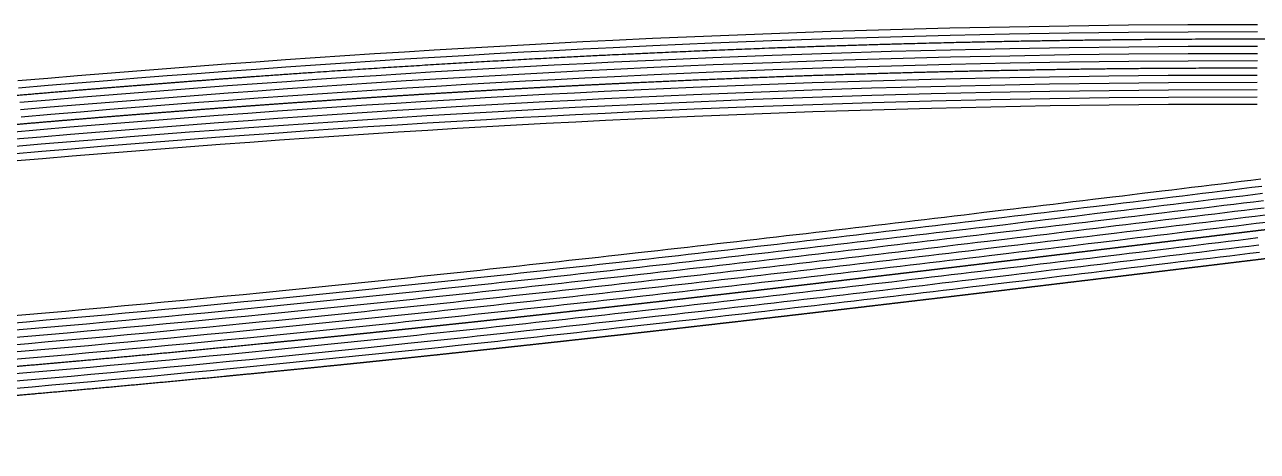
# Model space of a CAD drawing. Header units: millimetres. Extents: x -404 to 35, y 121 to 144.
# Drawn here: x -349.1 to -294.2, y 123.2 to 142.2 of the extents above; entities that cross this region are included whole.
import ezdxf

# ---------------------------------------------------------------- set-up
doc = ezdxf.new("R2010")
doc.units = ezdxf.units.MM
doc.layers.add('original_B', color=160, linetype='Continuous', true_color=0x0037ff)

msp = doc.modelspace()

# ---------------------------------------------------------------- linework, layer by layer
at = {"layer": 'original_B'}
for points in [[(-294.218, 142.211), (-297.31, 142.203), (-299.961, 142.183), (-302.611, 142.151), (-305.261, 142.107), (-307.912, 142.05), (-310.562, 141.982), (-313.212, 141.901), (-315.863, 141.81), (-318.514, 141.706), (-321.164, 141.59), (-322.931, 141.508), (-324.257, 141.442), (-325.582, 141.374), (-326.908, 141.303), (-328.233, 141.229), (-329.559, 141.152), (-330.884, 141.074), (-332.209, 140.992), (-333.534, 140.908), (-334.859, 140.821), (-336.184, 140.732), (-337.508, 140.64), (-338.833, 140.546), (-340.157, 140.449), (-341.481, 140.35), (-342.805, 140.249), (-344.128, 140.145), (-345.452, 140.04), (-346.775, 139.932), (-348.097, 139.821), (-349.42, 139.709)], [(-294.218, 141.888), (-297.308, 141.881), (-299.957, 141.861), (-302.606, 141.829), (-305.255, 141.784), (-307.904, 141.728), (-310.553, 141.659), (-313.202, 141.579), (-315.851, 141.487), (-318.5, 141.383), (-321.149, 141.268), (-322.916, 141.186), (-324.241, 141.12), (-325.565, 141.052), (-326.89, 140.981), (-328.215, 140.907), (-329.54, 140.83), (-330.864, 140.752), (-332.189, 140.67), (-333.513, 140.586), (-334.838, 140.499), (-336.162, 140.41), (-337.486, 140.318), (-338.81, 140.224), (-340.133, 140.127), (-341.457, 140.029), (-342.78, 139.928), (-344.103, 139.824), (-345.426, 139.718), (-346.748, 139.61), (-348.07, 139.5), (-349.392, 139.388)], [(-294.218, 141.243), (-297.305, 141.236), (-299.951, 141.216), (-302.597, 141.184), (-305.243, 141.14), (-307.889, 141.083), (-310.535, 141.015), (-313.181, 140.934), (-315.827, 140.843), (-318.474, 140.739), (-321.12, 140.624), (-322.885, 140.541), (-324.208, 140.476), (-325.532, 140.407), (-326.855, 140.337), (-328.178, 140.263), (-329.502, 140.187), (-330.825, 140.108), (-332.149, 140.026), (-333.472, 139.942), (-334.795, 139.855), (-336.118, 139.766), (-337.441, 139.675), (-338.763, 139.581), (-340.086, 139.484), (-341.408, 139.385), (-342.73, 139.284), (-344.052, 139.181), (-345.374, 139.075), (-346.695, 138.967), (-348.016, 138.857), (-349.337, 138.745)], [(-294.218, 140.921), (-297.304, 140.913), (-299.948, 140.894), (-302.592, 140.862), (-305.237, 140.817), (-307.881, 140.761), (-310.526, 140.692), (-313.171, 140.612), (-315.815, 140.52), (-318.46, 140.417), (-321.106, 140.302), (-322.869, 140.219), (-324.192, 140.154), (-325.515, 140.085), (-326.838, 140.015), (-328.16, 139.941), (-329.483, 139.865), (-330.806, 139.786), (-332.128, 139.705), (-333.451, 139.62), (-334.773, 139.534), (-336.096, 139.445), (-337.418, 139.353), (-338.74, 139.259), (-340.062, 139.163), (-341.384, 139.064), (-342.705, 138.963), (-344.027, 138.859), (-345.348, 138.754), (-346.669, 138.646), (-347.989, 138.536), (-349.31, 138.424)], [(-294.218, 140.598), (-297.302, 140.591), (-299.945, 140.571), (-302.588, 140.539), (-305.231, 140.495), (-307.874, 140.438), (-310.517, 140.37), (-313.16, 140.29), (-315.803, 140.198), (-318.447, 140.095), (-321.091, 139.98), (-322.854, 139.897), (-324.176, 139.832), (-325.498, 139.763), (-326.82, 139.693), (-328.142, 139.619), (-329.464, 139.543), (-330.786, 139.464), (-332.108, 139.383), (-333.43, 139.299), (-334.752, 139.212), (-336.074, 139.123), (-337.395, 139.031), (-338.717, 138.937), (-340.038, 138.841), (-341.359, 138.742), (-342.68, 138.641), (-344.001, 138.538), (-345.322, 138.433), (-346.642, 138.325), (-347.962, 138.215), (-349.282, 138.102)], [(-294.221, 139.953), (-294.233, 139.953), (-298.186, 139.943), (-300.83, 139.919), (-303.475, 139.882), (-306.12, 139.834), (-308.765, 139.774), (-311.409, 139.701), (-314.055, 139.618), (-316.7, 139.522), (-319.345, 139.414), (-321.991, 139.296), (-323.313, 139.232), (-324.636, 139.166), (-325.959, 139.097), (-327.282, 139.025), (-328.605, 138.95), (-329.928, 138.873), (-331.251, 138.793), (-332.574, 138.711), (-333.896, 138.626), (-335.219, 138.539), (-336.541, 138.449), (-337.864, 138.356), (-339.186, 138.261), (-340.508, 138.164), (-341.83, 138.065), (-343.151, 137.963), (-344.473, 137.859), (-345.794, 137.752), (-347.115, 137.644), (-348.435, 137.533), (-349.756, 137.42)], [(-294.221, 139.631), (-294.233, 139.631), (-298.184, 139.62), (-300.826, 139.596), (-303.47, 139.56), (-306.113, 139.512), (-308.756, 139.452), (-311.4, 139.379), (-314.044, 139.295), (-316.687, 139.199), (-319.331, 139.092), (-321.976, 138.974), (-323.298, 138.91), (-324.62, 138.843), (-325.942, 138.775), (-327.264, 138.703), (-328.587, 138.628), (-329.909, 138.551), (-331.231, 138.471), (-332.553, 138.389), (-333.875, 138.304), (-335.197, 138.217), (-336.519, 138.127), (-337.841, 138.035), (-339.162, 137.94), (-340.484, 137.843), (-341.805, 137.743), (-343.126, 137.641), (-344.447, 137.537), (-345.768, 137.431), (-347.088, 137.322), (-348.408, 137.212), (-349.728, 137.099)], [(-294.221, 139.308), (-294.233, 139.308), (-298.182, 139.298), (-300.823, 139.274), (-303.465, 139.238), (-306.106, 139.189), (-308.748, 139.129), (-311.39, 139.056), (-314.033, 138.973), (-316.675, 138.877), (-319.318, 138.77), (-321.961, 138.651), (-323.282, 138.588), (-324.603, 138.521), (-325.925, 138.453), (-327.247, 138.381), (-328.568, 138.306), (-329.89, 138.229), (-331.212, 138.149), (-332.533, 138.068), (-333.854, 137.982), (-335.176, 137.895), (-336.497, 137.805), (-337.818, 137.713), (-339.139, 137.618), (-340.46, 137.521), (-341.781, 137.422), (-343.101, 137.32), (-344.421, 137.216), (-345.741, 137.109), (-347.061, 137.001), (-348.381, 136.89), (-349.7, 136.777)], [(-294.221, 138.986), (-294.232, 138.986), (-298.18, 138.975), (-300.819, 138.951), (-303.459, 138.915), (-306.1, 138.867), (-308.74, 138.807), (-311.381, 138.734), (-314.022, 138.651), (-316.663, 138.555), (-319.304, 138.447), (-321.946, 138.329), (-323.266, 138.266), (-324.587, 138.199), (-325.908, 138.13), (-327.229, 138.059), (-328.55, 137.984), (-329.871, 137.907), (-331.192, 137.828), (-332.513, 137.746), (-333.833, 137.661), (-335.154, 137.573), (-336.475, 137.483), (-337.795, 137.391), (-339.116, 137.296), (-340.436, 137.199), (-341.756, 137.1), (-343.076, 136.998), (-344.396, 136.894), (-345.715, 136.788), (-347.035, 136.679), (-348.354, 136.569), (-349.673, 136.456)], [(-294.222, 138.663), (-294.232, 138.663), (-298.178, 138.653), (-300.815, 138.629), (-303.454, 138.593), (-306.093, 138.544), (-308.732, 138.484), (-311.371, 138.412), (-314.011, 138.328), (-316.65, 138.233), (-319.29, 138.125), (-321.931, 138.007), (-323.25, 137.944), (-324.57, 137.877), (-325.891, 137.808), (-327.211, 137.737), (-328.531, 137.662), (-329.852, 137.585), (-331.172, 137.506), (-332.492, 137.424), (-333.812, 137.339), (-335.132, 137.252), (-336.453, 137.162), (-337.772, 137.07), (-339.092, 136.975), (-340.412, 136.878), (-341.732, 136.779), (-343.051, 136.677), (-344.37, 136.573), (-345.689, 136.466), (-347.008, 136.358), (-348.326, 136.248), (-349.645, 136.135)], [(-294.065, 135.334), (-294.504, 135.281), (-294.946, 135.228), (-295.387, 135.174), (-295.826, 135.121), (-296.266, 135.068), (-296.708, 135.014), (-297.149, 134.961), (-297.588, 134.908), (-298.029, 134.854), (-298.469, 134.801), (-299.35, 134.695), (-299.791, 134.642), (-300.231, 134.588), (-300.672, 134.535), (-301.553, 134.429), (-301.992, 134.376), (-302.433, 134.323), (-302.873, 134.27), (-303.314, 134.217), (-303.754, 134.164), (-304.195, 134.111), (-304.635, 134.058), (-305.075, 134.006), (-305.515, 133.953), (-306.396, 133.848), (-306.837, 133.795), (-307.276, 133.742), (-307.716, 133.69), (-308.157, 133.638), (-308.597, 133.585), (-309.038, 133.533), (-309.477, 133.481), (-309.918, 133.429), (-310.358, 133.377), (-310.798, 133.325), (-311.238, 133.273), (-311.679, 133.221), (-312.118, 133.169), (-312.56, 133.118), (-312.999, 133.066), (-313.438, 133.015), (-313.88, 132.963), (-314.319, 132.912), (-314.76, 132.861), (-315.2, 132.809), (-315.64, 132.758), (-316.079, 132.707), (-316.519, 132.657), (-316.96, 132.606), (-317.4, 132.555), (-317.841, 132.504), (-318.279, 132.454), (-318.719, 132.404), (-319.16, 132.354), (-319.601, 132.304), (-320.041, 132.253), (-320.479, 132.203), (-320.92, 132.154), (-321.36, 132.104), (-321.799, 132.055), (-322.681, 131.956), (-323.12, 131.907), (-323.56, 131.858), (-324.001, 131.808), (-324.439, 131.76), (-324.88, 131.712), (-325.32, 131.663), (-325.759, 131.614), (-326.199, 131.566), (-326.639, 131.519), (-327.08, 131.47), (-327.519, 131.423), (-327.958, 131.375), (-328.399, 131.328), (-328.84, 131.28), (-329.278, 131.233), (-329.718, 131.186), (-330.159, 131.139), (-330.598, 131.092), (-331.038, 131.046), (-331.478, 131), (-331.919, 130.953), (-332.357, 130.907), (-332.796, 130.862), (-333.678, 130.77), (-334.117, 130.725), (-334.556, 130.68), (-334.997, 130.635), (-335.436, 130.59), (-335.877, 130.546), (-336.316, 130.501), (-336.754, 130.457), (-337.195, 130.413), (-337.636, 130.369), (-338.075, 130.325), (-338.515, 130.282), (-339.395, 130.195), (-340.274, 130.11), (-341.153, 130.025), (-342.033, 129.941), (-342.912, 129.858), (-343.792, 129.776), (-344.671, 129.695), (-345.55, 129.614), (-346.43, 129.535), (-347.31, 129.456), (-348.189, 129.378), (-349.068, 129.302), (-349.947, 129.226)], [(-294.026, 135.014), (-294.466, 134.961), (-294.907, 134.908), (-295.348, 134.854), (-295.787, 134.801), (-296.228, 134.748), (-296.67, 134.694), (-297.11, 134.641), (-297.549, 134.587), (-297.99, 134.534), (-298.431, 134.481), (-299.312, 134.375), (-299.752, 134.321), (-300.193, 134.268), (-300.633, 134.215), (-301.514, 134.109), (-301.954, 134.055), (-302.394, 134.003), (-302.835, 133.95), (-303.275, 133.897), (-303.716, 133.844), (-304.156, 133.791), (-304.597, 133.738), (-305.036, 133.685), (-305.477, 133.633), (-306.358, 133.527), (-306.798, 133.475), (-307.238, 133.422), (-307.678, 133.37), (-308.119, 133.317), (-308.559, 133.265), (-309, 133.212), (-309.439, 133.16), (-309.88, 133.108), (-310.32, 133.056), (-310.76, 133.004), (-311.2, 132.953), (-311.641, 132.901), (-312.08, 132.849), (-312.522, 132.797), (-312.961, 132.745), (-313.401, 132.694), (-313.842, 132.643), (-314.282, 132.591), (-314.722, 132.54), (-315.163, 132.489), (-315.602, 132.438), (-316.042, 132.387), (-316.482, 132.336), (-316.923, 132.285), (-317.363, 132.235), (-317.804, 132.184), (-318.242, 132.134), (-318.683, 132.084), (-319.123, 132.033), (-319.564, 131.983), (-320.005, 131.933), (-320.443, 131.883), (-320.883, 131.834), (-321.324, 131.784), (-321.764, 131.734), (-322.645, 131.635), (-323.084, 131.586), (-323.525, 131.537), (-323.965, 131.488), (-324.404, 131.439), (-324.844, 131.391), (-325.285, 131.342), (-325.724, 131.294), (-326.164, 131.246), (-326.604, 131.198), (-327.045, 131.15), (-327.484, 131.102), (-327.924, 131.054), (-328.365, 131.007), (-328.805, 130.959), (-329.244, 130.912), (-329.684, 130.866), (-330.125, 130.818), (-330.564, 130.772), (-331.004, 130.725), (-331.445, 130.679), (-331.885, 130.632), (-332.324, 130.586), (-332.763, 130.541), (-333.644, 130.45), (-334.084, 130.404), (-334.524, 130.359), (-334.964, 130.314), (-335.404, 130.269), (-335.845, 130.225), (-336.284, 130.18), (-336.722, 130.136), (-337.163, 130.092), (-337.604, 130.048), (-338.044, 130.004), (-338.483, 129.961), (-339.363, 129.874), (-340.243, 129.789), (-341.122, 129.704), (-342.002, 129.62), (-342.882, 129.537), (-343.762, 129.455), (-344.641, 129.373), (-345.521, 129.293), (-346.401, 129.214), (-347.281, 129.135), (-348.161, 129.057), (-349.04, 128.981), (-349.92, 128.905)], [(-293.987, 134.694), (-294.427, 134.641), (-294.869, 134.588), (-295.309, 134.534), (-295.749, 134.481), (-296.189, 134.427), (-296.631, 134.374), (-297.071, 134.32), (-297.511, 134.267), (-297.951, 134.214), (-298.392, 134.161), (-299.273, 134.054), (-299.714, 134.001), (-300.154, 133.948), (-300.595, 133.895), (-301.476, 133.788), (-301.915, 133.735), (-302.356, 133.683), (-302.796, 133.629), (-303.237, 133.577), (-303.677, 133.524), (-304.118, 133.471), (-304.558, 133.418), (-304.998, 133.365), (-305.439, 133.312), (-306.32, 133.207), (-306.76, 133.154), (-307.2, 133.102), (-307.64, 133.05), (-308.081, 132.997), (-308.521, 132.945), (-308.962, 132.892), (-309.401, 132.84), (-309.842, 132.788), (-310.283, 132.736), (-310.722, 132.684), (-311.163, 132.632), (-311.603, 132.58), (-312.043, 132.529), (-312.484, 132.477), (-312.924, 132.425), (-313.364, 132.374), (-313.805, 132.322), (-314.245, 132.271), (-314.685, 132.22), (-315.126, 132.168), (-315.565, 132.117), (-316.005, 132.066), (-316.445, 132.016), (-316.886, 131.965), (-317.327, 131.914), (-317.767, 131.863), (-318.206, 131.813), (-318.646, 131.763), (-319.087, 131.713), (-319.527, 131.663), (-319.968, 131.612), (-320.407, 131.562), (-320.847, 131.513), (-321.288, 131.463), (-321.728, 131.414), (-322.609, 131.315), (-323.048, 131.266), (-323.489, 131.217), (-323.93, 131.167), (-324.368, 131.119), (-324.809, 131.07), (-325.249, 131.022), (-325.689, 130.973), (-326.129, 130.925), (-326.569, 130.877), (-327.01, 130.829), (-327.45, 130.781), (-327.889, 130.734), (-328.33, 130.686), (-328.771, 130.639), (-329.209, 130.592), (-329.65, 130.545), (-330.091, 130.498), (-330.53, 130.451), (-330.97, 130.404), (-331.411, 130.358), (-331.851, 130.312), (-332.29, 130.266), (-332.73, 130.22), (-333.611, 130.129), (-334.051, 130.083), (-334.491, 130.038), (-334.931, 129.993), (-335.371, 129.948), (-335.812, 129.904), (-336.252, 129.859), (-336.69, 129.815), (-337.131, 129.771), (-337.572, 129.727), (-338.012, 129.683), (-338.451, 129.64), (-339.332, 129.553), (-340.212, 129.468), (-341.092, 129.383), (-341.972, 129.299), (-342.852, 129.216), (-343.732, 129.134), (-344.612, 129.052), (-345.492, 128.972), (-346.372, 128.892), (-347.253, 128.814), (-348.132, 128.736), (-349.012, 128.659), (-349.892, 128.584)], [(-293.949, 134.374), (-294.388, 134.321), (-294.83, 134.267), (-295.27, 134.214), (-295.71, 134.161), (-296.15, 134.107), (-296.592, 134.054), (-297.032, 134), (-297.472, 133.947), (-297.913, 133.894), (-298.353, 133.841), (-299.234, 133.734), (-299.675, 133.681), (-300.115, 133.628), (-300.556, 133.575), (-301.437, 133.468), (-301.877, 133.415), (-302.317, 133.362), (-302.758, 133.309), (-303.198, 133.257), (-303.639, 133.203), (-304.079, 133.151), (-304.52, 133.097), (-304.96, 133.045), (-305.4, 132.992), (-306.281, 132.887), (-306.722, 132.834), (-307.162, 132.782), (-307.602, 132.729), (-308.043, 132.677), (-308.483, 132.625), (-308.924, 132.572), (-309.364, 132.52), (-309.804, 132.468), (-310.245, 132.416), (-310.684, 132.364), (-311.125, 132.312), (-311.565, 132.26), (-312.005, 132.208), (-312.447, 132.157), (-312.886, 132.105), (-313.326, 132.054), (-313.767, 132.002), (-314.207, 131.951), (-314.648, 131.9), (-315.088, 131.848), (-315.528, 131.797), (-315.968, 131.746), (-316.409, 131.696), (-316.849, 131.645), (-317.29, 131.594), (-317.73, 131.543), (-318.169, 131.493), (-318.61, 131.443), (-319.05, 131.392), (-319.491, 131.342), (-319.932, 131.292), (-320.371, 131.242), (-320.811, 131.193), (-321.252, 131.143), (-321.692, 131.093), (-322.573, 130.994), (-323.013, 130.945), (-323.453, 130.896), (-323.894, 130.847), (-324.333, 130.798), (-324.773, 130.75), (-325.214, 130.701), (-325.654, 130.653), (-326.094, 130.605), (-326.534, 130.557), (-326.975, 130.508), (-327.415, 130.461), (-327.855, 130.413), (-328.295, 130.366), (-328.736, 130.318), (-329.175, 130.271), (-329.616, 130.224), (-330.056, 130.177), (-330.496, 130.13), (-330.936, 130.084), (-331.377, 130.038), (-331.818, 129.991), (-332.257, 129.945), (-332.697, 129.899), (-333.578, 129.808), (-334.018, 129.763), (-334.458, 129.718), (-334.899, 129.673), (-335.338, 129.628), (-335.779, 129.583), (-336.219, 129.538), (-336.658, 129.494), (-337.099, 129.45), (-337.54, 129.406), (-337.98, 129.362), (-338.42, 129.319), (-339.301, 129.232), (-340.181, 129.147), (-341.061, 129.062), (-341.941, 128.978), (-342.822, 128.895), (-343.702, 128.812), (-344.582, 128.731), (-345.463, 128.651), (-346.343, 128.571), (-347.224, 128.493), (-348.104, 128.415), (-348.984, 128.338), (-349.865, 128.262)], [(-293.91, 134.054), (-294.35, 134.001), (-294.791, 133.947), (-295.231, 133.894), (-295.671, 133.84), (-296.112, 133.787), (-296.553, 133.734), (-296.993, 133.68), (-297.433, 133.627), (-297.874, 133.574), (-298.315, 133.521), (-299.196, 133.414), (-299.636, 133.361), (-300.077, 133.308), (-300.517, 133.254), (-301.398, 133.148), (-301.838, 133.095), (-302.279, 133.042), (-302.719, 132.989), (-303.16, 132.936), (-303.6, 132.883), (-304.041, 132.83), (-304.482, 132.777), (-304.921, 132.725), (-305.362, 132.672), (-306.243, 132.567), (-306.684, 132.514), (-307.124, 132.461), (-307.564, 132.409), (-308.005, 132.357), (-308.445, 132.304), (-308.886, 132.252), (-309.326, 132.2), (-309.766, 132.148), (-310.207, 132.095), (-310.647, 132.043), (-311.087, 131.992), (-311.528, 131.94), (-311.968, 131.888), (-312.409, 131.836), (-312.849, 131.784), (-313.289, 131.733), (-313.73, 131.682), (-314.17, 131.63), (-314.61, 131.579), (-315.051, 131.528), (-315.491, 131.477), (-315.931, 131.426), (-316.372, 131.375), (-316.812, 131.324), (-317.253, 131.274), (-317.693, 131.223), (-318.133, 131.172), (-318.573, 131.122), (-319.014, 131.072), (-319.454, 131.022), (-319.895, 130.971), (-320.334, 130.922), (-320.775, 130.872), (-321.216, 130.822), (-321.656, 130.773), (-322.537, 130.674), (-322.977, 130.625), (-323.417, 130.576), (-323.858, 130.526), (-324.298, 130.478), (-324.738, 130.429), (-325.179, 130.38), (-325.619, 130.332), (-326.059, 130.284), (-326.499, 130.236), (-326.94, 130.188), (-327.38, 130.14), (-327.82, 130.092), (-328.261, 130.045), (-328.702, 129.997), (-329.141, 129.95), (-329.582, 129.904), (-330.022, 129.856), (-330.462, 129.81), (-330.903, 129.763), (-331.343, 129.717), (-331.784, 129.67), (-332.223, 129.624), (-332.663, 129.579), (-333.545, 129.487), (-333.985, 129.442), (-334.425, 129.397), (-334.866, 129.352), (-335.306, 129.307), (-335.747, 129.262), (-336.187, 129.217), (-336.626, 129.173), (-337.067, 129.129), (-337.508, 129.085), (-337.948, 129.041), (-338.388, 128.998), (-339.269, 128.911), (-340.149, 128.826), (-341.03, 128.741), (-341.911, 128.657), (-342.792, 128.574), (-343.672, 128.491), (-344.553, 128.41), (-345.434, 128.33), (-346.315, 128.25), (-347.195, 128.171), (-348.076, 128.093), (-348.957, 128.017), (-349.837, 127.941)], [(-293.871, 133.734), (-294.311, 133.68), (-294.752, 133.627), (-295.192, 133.573), (-295.633, 133.52), (-296.073, 133.467), (-296.514, 133.414), (-296.955, 133.36), (-297.395, 133.307), (-297.835, 133.254), (-298.276, 133.2), (-299.157, 133.094), (-299.598, 133.041), (-300.038, 132.988), (-300.479, 132.934), (-301.36, 132.828), (-301.8, 132.775), (-302.24, 132.722), (-302.681, 132.669), (-303.121, 132.616), (-303.562, 132.563), (-304.003, 132.51), (-304.443, 132.457), (-304.883, 132.404), (-305.324, 132.352), (-306.205, 132.246), (-306.645, 132.194), (-307.085, 132.141), (-307.526, 132.089), (-307.967, 132.036), (-308.407, 131.984), (-308.848, 131.932), (-309.288, 131.879), (-309.728, 131.827), (-310.169, 131.775), (-310.609, 131.723), (-311.05, 131.672), (-311.49, 131.619), (-311.93, 131.568), (-312.371, 131.516), (-312.811, 131.464), (-313.252, 131.413), (-313.692, 131.362), (-314.133, 131.31), (-314.573, 131.259), (-315.014, 131.207), (-315.454, 131.156), (-315.894, 131.105), (-316.335, 131.055), (-316.775, 131.004), (-317.216, 130.953), (-317.656, 130.902), (-318.096, 130.852), (-318.537, 130.802), (-318.977, 130.751), (-319.418, 130.701), (-319.859, 130.651), (-320.298, 130.601), (-320.739, 130.552), (-321.18, 130.502), (-321.62, 130.452), (-322.501, 130.354), (-322.941, 130.304), (-323.382, 130.255), (-323.822, 130.206), (-324.262, 130.157), (-324.703, 130.109), (-325.143, 130.06), (-325.584, 130.012), (-326.024, 129.963), (-326.464, 129.916), (-326.905, 129.867), (-327.345, 129.819), (-327.786, 129.772), (-328.226, 129.724), (-328.667, 129.677), (-329.107, 129.63), (-329.548, 129.583), (-329.988, 129.536), (-330.428, 129.489), (-330.869, 129.442), (-331.309, 129.396), (-331.75, 129.349), (-332.19, 129.303), (-332.63, 129.258), (-333.512, 129.167), (-333.952, 129.121), (-334.392, 129.076), (-334.833, 129.031), (-335.273, 128.986), (-335.714, 128.941), (-336.154, 128.896), (-336.594, 128.852), (-337.035, 128.808), (-337.476, 128.764), (-337.916, 128.72), (-338.357, 128.677), (-339.238, 128.59), (-340.118, 128.505), (-340.999, 128.42), (-341.88, 128.336), (-342.761, 128.253), (-343.643, 128.17), (-344.523, 128.089), (-345.405, 128.009), (-346.286, 127.929), (-347.167, 127.85), (-348.048, 127.772), (-348.929, 127.696), (-349.81, 127.62)], [(-293.832, 133.413), (-294.272, 133.36), (-294.713, 133.307), (-295.154, 133.253), (-295.594, 133.2), (-296.034, 133.147), (-296.475, 133.094), (-296.916, 133.04), (-297.356, 132.987), (-297.797, 132.933), (-298.237, 132.88), (-298.678, 132.827), (-299.118, 132.774), (-299.559, 132.721), (-299.999, 132.667), (-300.44, 132.614), (-301.321, 132.508), (-301.761, 132.455), (-302.202, 132.402), (-302.642, 132.349), (-303.083, 132.296), (-303.523, 132.243), (-303.964, 132.19), (-304.405, 132.137), (-304.845, 132.084), (-305.285, 132.032), (-306.166, 131.926), (-306.607, 131.874), (-307.047, 131.821), (-307.488, 131.769), (-307.928, 131.716), (-308.369, 131.664), (-308.81, 131.611), (-309.25, 131.559), (-309.69, 131.507), (-310.131, 131.455), (-310.571, 131.403), (-311.012, 131.351), (-311.452, 131.299), (-311.893, 131.248), (-312.334, 131.196), (-312.774, 131.144), (-313.214, 131.093), (-313.655, 131.041), (-314.095, 130.99), (-314.536, 130.939), (-314.976, 130.887), (-315.417, 130.836), (-315.857, 130.785), (-316.298, 130.734), (-316.738, 130.683), (-317.179, 130.633), (-317.619, 130.582), (-318.06, 130.531), (-318.5, 130.481), (-318.941, 130.431), (-319.381, 130.381), (-319.822, 130.331), (-320.262, 130.281), (-320.703, 130.231), (-321.143, 130.181), (-321.584, 130.132), (-322.465, 130.033), (-322.905, 129.984), (-323.346, 129.935), (-323.787, 129.885), (-324.227, 129.837), (-324.667, 129.788), (-325.108, 129.739), (-325.549, 129.691), (-325.989, 129.643), (-326.43, 129.595), (-326.87, 129.547), (-327.311, 129.499), (-327.751, 129.451), (-328.192, 129.404), (-328.632, 129.356), (-329.073, 129.309), (-329.513, 129.262), (-329.954, 129.215), (-330.394, 129.168), (-330.835, 129.122), (-331.276, 129.075), (-331.716, 129.029), (-332.157, 128.983), (-332.597, 128.937), (-333.478, 128.846), (-333.919, 128.8), (-334.359, 128.755), (-334.8, 128.71), (-335.241, 128.665), (-335.681, 128.62), (-336.122, 128.575), (-336.562, 128.531), (-337.003, 128.488), (-337.444, 128.444), (-337.884, 128.4), (-338.325, 128.356), (-339.206, 128.269), (-340.087, 128.184), (-340.969, 128.099), (-341.85, 128.015), (-342.731, 127.932), (-343.613, 127.849), (-344.494, 127.768), (-345.375, 127.687), (-346.257, 127.608), (-347.138, 127.529), (-348.02, 127.451), (-348.901, 127.374), (-349.783, 127.298)], [(-294.195, 132.72), (-294.635, 132.667), (-295.076, 132.613), (-295.517, 132.56), (-295.957, 132.506), (-296.397, 132.453), (-296.838, 132.4), (-297.279, 132.346), (-297.719, 132.293), (-298.16, 132.24), (-299.041, 132.133), (-299.481, 132.08), (-299.922, 132.027), (-300.363, 131.974), (-301.244, 131.867), (-301.684, 131.814), (-302.125, 131.761), (-302.565, 131.708), (-303.006, 131.656), (-303.446, 131.602), (-303.887, 131.55), (-304.328, 131.496), (-304.768, 131.444), (-305.209, 131.391), (-306.09, 131.286), (-306.53, 131.233), (-306.971, 131.18), (-307.412, 131.128), (-307.852, 131.076), (-308.293, 131.023), (-308.733, 130.971), (-309.174, 130.919), (-309.615, 130.867), (-310.055, 130.814), (-310.496, 130.762), (-310.936, 130.711), (-311.377, 130.659), (-311.818, 130.607), (-312.258, 130.555), (-312.699, 130.503), (-313.14, 130.452), (-313.58, 130.401), (-314.021, 130.349), (-314.461, 130.298), (-314.902, 130.246), (-315.343, 130.195), (-315.783, 130.144), (-316.224, 130.094), (-316.665, 130.043), (-317.105, 129.992), (-317.546, 129.941), (-317.987, 129.891), (-318.427, 129.841), (-318.868, 129.79), (-319.308, 129.74), (-319.749, 129.69), (-320.19, 129.64), (-320.631, 129.59), (-321.071, 129.54), (-322.393, 129.392), (-322.834, 129.343), (-323.275, 129.294), (-323.715, 129.244), (-324.156, 129.195), (-324.597, 129.147), (-325.037, 129.098), (-325.478, 129.05), (-325.919, 129.002), (-326.36, 128.954), (-326.8, 128.905), (-327.682, 128.81), (-328.123, 128.763), (-328.563, 128.715), (-329.004, 128.667), (-329.445, 128.621), (-329.886, 128.574), (-330.767, 128.48), (-331.208, 128.434), (-331.649, 128.387), (-332.09, 128.341), (-333.853, 128.159), (-335.175, 128.023), (-335.616, 127.979), (-336.057, 127.934), (-336.498, 127.89), (-336.939, 127.846), (-337.38, 127.802), (-337.821, 127.758), (-338.262, 127.714), (-339.143, 127.627), (-340.025, 127.542), (-340.907, 127.457), (-341.789, 127.373), (-342.671, 127.289), (-343.553, 127.207), (-344.435, 127.125), (-345.317, 127.045), (-346.199, 126.965), (-347.081, 126.886), (-347.963, 126.808), (-348.845, 126.732), (-349.728, 126.656)], [(-294.156, 132.4), (-294.596, 132.347), (-295.037, 132.293), (-295.478, 132.24), (-295.918, 132.186), (-296.359, 132.133), (-296.799, 132.079), (-297.24, 132.026), (-297.681, 131.973), (-298.121, 131.92), (-299.002, 131.813), (-299.443, 131.76), (-299.883, 131.707), (-300.324, 131.654), (-301.205, 131.547), (-301.646, 131.494), (-302.086, 131.441), (-302.527, 131.388), (-302.967, 131.335), (-303.408, 131.282), (-303.849, 131.229), (-304.289, 131.176), (-304.73, 131.124), (-305.171, 131.071), (-306.052, 130.966), (-306.492, 130.913), (-306.933, 130.86), (-307.374, 130.808), (-307.814, 130.755), (-308.255, 130.703), (-308.695, 130.651), (-309.136, 130.598), (-309.577, 130.546), (-310.017, 130.494), (-310.458, 130.442), (-310.899, 130.39), (-311.339, 130.338), (-311.78, 130.287), (-312.22, 130.235), (-312.661, 130.183), (-313.102, 130.132), (-313.542, 130.08), (-313.983, 130.029), (-314.424, 129.978), (-314.865, 129.926), (-315.306, 129.875), (-315.746, 129.824), (-316.187, 129.773), (-316.628, 129.722), (-317.068, 129.672), (-317.509, 129.621), (-317.95, 129.57), (-318.391, 129.52), (-318.831, 129.47), (-319.272, 129.42), (-319.712, 129.369), (-320.154, 129.319), (-320.594, 129.27), (-321.035, 129.22), (-322.798, 129.022), (-323.239, 128.973), (-323.679, 128.924), (-324.121, 128.875), (-324.561, 128.827), (-325.002, 128.778), (-325.443, 128.729), (-325.884, 128.681), (-326.325, 128.633), (-326.765, 128.585), (-327.647, 128.489), (-328.088, 128.442), (-328.529, 128.394), (-328.97, 128.347), (-329.411, 128.3), (-329.851, 128.253), (-330.734, 128.159), (-331.174, 128.113), (-331.615, 128.067), (-332.056, 128.02), (-333.82, 127.838), (-335.143, 127.702), (-335.584, 127.658), (-336.025, 127.613), (-336.466, 127.569), (-336.907, 127.525), (-337.348, 127.481), (-337.789, 127.437), (-338.23, 127.393), (-339.112, 127.306), (-339.994, 127.221), (-340.876, 127.136), (-341.759, 127.052), (-342.641, 126.968), (-343.523, 126.886), (-344.406, 126.804), (-345.288, 126.724), (-346.17, 126.644), (-347.052, 126.565), (-347.935, 126.487), (-348.818, 126.41), (-349.7, 126.334)], [(-294.118, 132.08), (-294.558, 132.026), (-294.998, 131.973), (-295.439, 131.919), (-295.88, 131.866), (-296.32, 131.813), (-296.76, 131.759), (-297.201, 131.706), (-297.642, 131.653), (-298.083, 131.6), (-298.964, 131.493), (-299.404, 131.44), (-299.845, 131.387), (-300.285, 131.333), (-301.166, 131.227), (-301.607, 131.174), (-302.048, 131.121), (-302.488, 131.068), (-302.929, 131.015), (-303.37, 130.962), (-303.81, 130.909), (-304.251, 130.856), (-304.692, 130.803), (-305.132, 130.751), (-306.013, 130.645), (-306.454, 130.593), (-306.895, 130.54), (-307.336, 130.488), (-307.776, 130.435), (-308.217, 130.383), (-308.657, 130.33), (-309.098, 130.278), (-309.539, 130.226), (-309.979, 130.174), (-310.421, 130.122), (-310.861, 130.07), (-311.302, 130.018), (-311.743, 129.966), (-312.183, 129.915), (-312.624, 129.863), (-313.065, 129.811), (-313.505, 129.76), (-313.946, 129.708), (-314.387, 129.657), (-314.827, 129.606), (-315.268, 129.555), (-315.709, 129.503), (-316.15, 129.453), (-316.591, 129.402), (-317.031, 129.351), (-317.472, 129.3), (-317.914, 129.25), (-318.354, 129.2), (-318.795, 129.149), (-319.235, 129.099), (-319.676, 129.049), (-320.118, 128.999), (-320.558, 128.949), (-320.999, 128.899), (-322.762, 128.702), (-323.203, 128.653), (-323.644, 128.603), (-324.085, 128.554), (-324.526, 128.506), (-324.967, 128.457), (-325.408, 128.409), (-325.849, 128.36), (-326.29, 128.313), (-326.73, 128.264), (-327.613, 128.169), (-328.053, 128.121), (-328.494, 128.073), (-328.936, 128.026), (-329.377, 127.979), (-329.817, 127.932), (-330.7, 127.839), (-331.14, 127.793), (-331.581, 127.746), (-332.023, 127.7), (-333.787, 127.517), (-335.11, 127.382), (-335.551, 127.337), (-335.992, 127.292), (-336.434, 127.248), (-336.875, 127.204), (-337.316, 127.16), (-337.757, 127.116), (-338.198, 127.072), (-339.081, 126.985), (-339.963, 126.9), (-340.846, 126.815), (-341.728, 126.73), (-342.611, 126.647), (-343.493, 126.565), (-344.376, 126.483), (-345.259, 126.403), (-346.141, 126.323), (-347.024, 126.244), (-347.907, 126.166), (-348.79, 126.089), (-349.673, 126.013)]]:
    msp.add_lwpolyline(points, dxfattribs=at)
for points in [[(-183.567, 141.567), (-187.528, 141.554), (-189.734, 141.536), (-191.941, 141.509), (-194.147, 141.473), (-196.353, 141.43), (-198.118, 141.389), (-199.883, 141.343), (-201.648, 141.291), (-203.413, 141.234), (-205.178, 141.173), (-206.943, 141.106), (-208.708, 141.034), (-210.473, 140.958), (-212.238, 140.876), (-214.002, 140.789), (-215.767, 140.698), (-217.532, 140.602), (-219.296, 140.502), (-221.061, 140.397), (-222.825, 140.287), (-224.59, 140.173), (-226.354, 140.054), (-228.119, 139.931), (-229.883, 139.804), (-231.647, 139.672), (-233.411, 139.536), (-235.175, 139.396), (-236.939, 139.252), (-238.703, 139.104), (-239.585, 139.028), (-240.467, 138.952), (-241.349, 138.874), (-242.231, 138.795), (-243.112, 138.716), (-243.994, 138.636), (-244.876, 138.554), (-245.758, 138.472), (-246.64, 138.389), (-247.521, 138.305), (-248.403, 138.22), (-249.285, 138.134), (-250.166, 138.048), (-250.607, 138.004), (-251.048, 137.961), (-251.489, 137.917), (-251.93, 137.873), (-252.371, 137.828), (-252.811, 137.784), (-253.252, 137.739), (-253.693, 137.694), (-254.134, 137.649), (-254.575, 137.604), (-255.015, 137.558), (-255.456, 137.513), (-255.897, 137.467), (-256.338, 137.421), (-256.779, 137.375), (-257.219, 137.329), (-257.66, 137.282), (-258.101, 137.236), (-258.542, 137.189), (-258.982, 137.142), (-259.423, 137.095), (-259.864, 137.047), (-260.305, 137), (-260.745, 136.952), (-261.186, 136.905), (-261.627, 136.857), (-262.068, 136.809), (-262.508, 136.761), (-262.949, 136.712), (-263.39, 136.664), (-263.831, 136.615), (-264.271, 136.567), (-264.712, 136.518), (-265.153, 136.469), (-265.593, 136.42), (-266.034, 136.37), (-266.475, 136.321), (-266.916, 136.271), (-267.356, 136.221), (-267.797, 136.172), (-268.238, 136.122), (-268.678, 136.072), (-269.119, 136.022), (-269.56, 135.972), (-270, 135.921), (-270.441, 135.871), (-270.882, 135.82), (-271.322, 135.77), (-271.763, 135.719), (-272.204, 135.668), (-272.644, 135.617), (-273.085, 135.566), (-273.526, 135.515), (-273.966, 135.463), (-274.407, 135.412), (-274.848, 135.361), (-275.288, 135.309), (-275.729, 135.258), (-276.169, 135.206), (-276.61, 135.154), (-277.051, 135.102), (-277.491, 135.051), (-277.932, 134.999), (-278.373, 134.947), (-278.813, 134.894), (-279.254, 134.842), (-279.694, 134.79), (-280.135, 134.737), (-280.576, 134.685), (-281.016, 134.633), (-281.457, 134.58), (-281.897, 134.527), (-282.338, 134.475), (-282.779, 134.422), (-283.219, 134.369), (-283.66, 134.317), (-284.1, 134.264), (-284.541, 134.211), (-284.982, 134.158), (-285.422, 134.105), (-285.863, 134.052), (-286.303, 133.999), (-286.744, 133.946), (-287.185, 133.893), (-287.625, 133.839), (-288.066, 133.786), (-288.506, 133.733), (-288.947, 133.68), (-289.387, 133.627), (-289.828, 133.573), (-290.269, 133.52), (-290.709, 133.467), (-291.15, 133.414), (-291.59, 133.36), (-292.031, 133.307), (-292.471, 133.253), (-292.912, 133.2), (-293.352, 133.147), (-293.793, 133.093), (-294.234, 133.04), (-294.674, 132.987), (-295.115, 132.933), (-295.555, 132.88), (-295.996, 132.827), (-296.436, 132.773), (-296.877, 132.72), (-297.317, 132.666), (-297.758, 132.613), (-298.199, 132.56), (-298.639, 132.507), (-299.08, 132.454), (-299.52, 132.4), (-299.961, 132.347), (-300.401, 132.294), (-300.842, 132.241), (-301.282, 132.188), (-301.723, 132.134), (-302.163, 132.082), (-302.604, 132.028), (-303.044, 131.976), (-303.485, 131.923), (-303.926, 131.87), (-304.366, 131.817), (-304.807, 131.764), (-305.247, 131.711), (-305.688, 131.659), (-306.128, 131.606), (-306.569, 131.553), (-307.009, 131.501), (-307.45, 131.448), (-307.89, 131.396), (-308.331, 131.344), (-308.771, 131.291), (-309.212, 131.239), (-309.653, 131.187), (-310.093, 131.135), (-310.534, 131.083), (-310.974, 131.031), (-311.415, 130.979), (-311.855, 130.927), (-312.296, 130.876), (-312.736, 130.824), (-313.177, 130.772), (-313.617, 130.721), (-314.058, 130.669), (-314.499, 130.618), (-314.939, 130.567), (-315.38, 130.516), (-315.82, 130.465), (-316.261, 130.414), (-316.701, 130.363), (-317.142, 130.313), (-317.583, 130.261), (-318.023, 130.211), (-318.464, 130.161), (-318.904, 130.111), (-319.345, 130.061), (-319.785, 130.01), (-320.226, 129.96), (-320.667, 129.911), (-321.107, 129.861), (-321.548, 129.811), (-321.988, 129.762), (-322.429, 129.713), (-322.87, 129.663), (-323.31, 129.614), (-323.751, 129.565), (-324.191, 129.516), (-324.632, 129.468), (-325.073, 129.419), (-325.513, 129.37), (-325.954, 129.322), (-326.395, 129.274), (-326.835, 129.226), (-327.276, 129.178), (-327.716, 129.13), (-328.157, 129.083), (-328.598, 129.035), (-329.038, 128.988), (-329.479, 128.941), (-329.92, 128.894), (-330.36, 128.848), (-330.801, 128.801), (-331.242, 128.755), (-331.682, 128.708), (-332.123, 128.662), (-332.564, 128.616), (-333.005, 128.571), (-333.445, 128.525), (-333.886, 128.479), (-334.327, 128.434), (-334.767, 128.389), (-335.208, 128.344), (-335.649, 128.3), (-336.09, 128.255), (-336.53, 128.211), (-336.971, 128.167), (-337.412, 128.123), (-337.853, 128.079), (-338.293, 128.035), (-339.175, 127.948), (-340.056, 127.863), (-340.938, 127.778), (-341.82, 127.694), (-342.701, 127.611), (-343.583, 127.528), (-344.464, 127.447), (-345.346, 127.366), (-346.228, 127.286), (-347.11, 127.208), (-347.991, 127.129), (-348.873, 127.053), (-349.755, 126.977), (-351.078, 126.865), (-352.401, 126.755), (-353.724, 126.648), (-355.046, 126.542), (-356.369, 126.44), (-357.692, 126.339), (-359.014, 126.241), (-360.336, 126.146), (-361.658, 126.053), (-362.98, 125.961), (-363.861, 125.903), (-364.742, 125.845), (-365.623, 125.788), (-366.504, 125.732), (-367.386, 125.677), (-368.269, 125.624), (-369.152, 125.572), (-370.921, 125.471), (-371.364, 125.446), (-372.249, 125.398), (-373.134, 125.351), (-374.018, 125.306), (-374.901, 125.262), (-376.221, 125.197), (-377.098, 125.156), (-377.535, 125.136), (-377.972, 125.115), (-378.409, 125.096), (-378.847, 125.077), (-379.285, 125.058), (-379.725, 125.039), (-380.166, 125.021), (-380.609, 125.003), (-381.053, 124.985), (-381.499, 124.968), (-381.945, 124.951), (-382.392, 124.934), (-382.838, 124.918), (-383.282, 124.902), (-383.726, 124.886), (-384.167, 124.87), (-384.607, 124.855), (-385.045, 124.84), (-385.482, 124.826), (-385.918, 124.812), (-386.353, 124.798), (-386.789, 124.784), (-387.225, 124.771), (-387.662, 124.758), (-388.099, 124.746), (-388.538, 124.734), (-388.979, 124.722), (-389.421, 124.71), (-390.765, 124.678), (-391.218, 124.668), (-391.673, 124.658), (-392.127, 124.648), (-392.579, 124.639), (-393.027, 124.63), (-393.469, 124.621), (-393.904, 124.613), (-394.33, 124.605), (-394.748, 124.597), (-395.16, 124.59), (-395.571, 124.583), (-395.983, 124.577), (-396.4, 124.571), (-396.826, 124.565), (-397.717, 124.554)], [(-184.581, 140.278), (-184.585, 140.278), (-184.585, 140.278), (-187.085, 140.269), (-189.291, 140.253), (-191.496, 140.227), (-193.702, 140.194), (-195.907, 140.151), (-197.671, 140.112), (-199.435, 140.066), (-201.2, 140.016), (-202.964, 139.961), (-204.728, 139.901), (-206.492, 139.835), (-208.257, 139.765), (-210.021, 139.689), (-211.785, 139.609), (-213.549, 139.524), (-215.313, 139.434), (-217.077, 139.339), (-218.841, 139.24), (-220.605, 139.136), (-222.368, 139.028), (-224.132, 138.914), (-225.896, 138.797), (-227.66, 138.675), (-229.423, 138.549), (-231.187, 138.418), (-232.951, 138.283), (-234.714, 138.145), (-236.477, 138.001), (-238.241, 137.854), (-239.563, 137.741), (-240.445, 137.665), (-241.326, 137.587), (-242.208, 137.508), (-243.09, 137.429), (-243.971, 137.349), (-244.853, 137.267), (-245.734, 137.185), (-246.616, 137.102), (-247.497, 137.018), (-248.379, 136.933), (-249.26, 136.848), (-250.142, 136.761), (-250.583, 136.718), (-251.023, 136.674), (-251.464, 136.63), (-251.905, 136.586), (-252.345, 136.542), (-252.786, 136.497), (-253.227, 136.452), (-253.668, 136.408), (-254.108, 136.363), (-254.549, 136.317), (-254.99, 136.272), (-255.43, 136.226), (-255.871, 136.181), (-256.312, 136.135), (-256.752, 136.088), (-257.193, 136.042), (-257.634, 135.996), (-258.074, 135.949), (-258.515, 135.902), (-258.956, 135.855), (-259.396, 135.808), (-259.837, 135.761), (-260.278, 135.714), (-260.718, 135.666), (-261.159, 135.618), (-261.6, 135.57), (-262.04, 135.523), (-262.481, 135.474), (-262.922, 135.426), (-263.362, 135.378), (-263.803, 135.329), (-264.244, 135.28), (-264.684, 135.231), (-265.125, 135.182), (-265.565, 135.133), (-266.006, 135.084), (-266.447, 135.034), (-266.887, 134.985), (-267.328, 134.936), (-267.769, 134.886), (-268.209, 134.836), (-268.65, 134.786), (-269.09, 134.736), (-269.531, 134.685), (-269.972, 134.635), (-270.412, 134.585), (-270.853, 134.534), (-271.293, 134.483), (-271.734, 134.433), (-272.175, 134.382), (-272.615, 134.331), (-273.056, 134.28), (-273.496, 134.229), (-273.937, 134.178), (-274.378, 134.126), (-274.818, 134.074), (-275.259, 134.023), (-275.699, 133.971), (-276.14, 133.92), (-276.581, 133.868), (-277.021, 133.817), (-277.462, 133.764), (-277.902, 133.712), (-278.343, 133.66), (-278.783, 133.608), (-279.224, 133.556), (-279.665, 133.504), (-280.105, 133.451), (-280.546, 133.399), (-280.986, 133.346), (-281.427, 133.294), (-281.867, 133.241), (-282.308, 133.189), (-282.749, 133.136), (-283.189, 133.083), (-283.63, 133.03), (-284.07, 132.978), (-284.511, 132.925), (-284.951, 132.872), (-285.392, 132.819), (-285.833, 132.766), (-286.273, 132.713), (-286.714, 132.66), (-287.154, 132.607), (-287.595, 132.554), (-288.035, 132.5), (-288.476, 132.447), (-288.916, 132.394), (-289.357, 132.341), (-289.798, 132.287), (-290.238, 132.234), (-290.679, 132.181), (-291.119, 132.127), (-291.56, 132.074), (-292, 132.021), (-292.441, 131.968), (-292.881, 131.914), (-293.322, 131.861), (-293.763, 131.807), (-294.203, 131.754), (-294.644, 131.7), (-295.084, 131.647), (-295.525, 131.594), (-295.965, 131.541), (-296.406, 131.487), (-296.846, 131.434), (-297.287, 131.381), (-297.727, 131.327), (-298.168, 131.274), (-298.609, 131.22), (-299.049, 131.167), (-299.49, 131.114), (-299.93, 131.061), (-300.371, 131.008), (-300.811, 130.954), (-301.252, 130.902), (-301.692, 130.848), (-302.133, 130.795), (-302.574, 130.743), (-303.014, 130.689), (-303.455, 130.637), (-303.895, 130.583), (-304.336, 130.531), (-304.776, 130.478), (-305.217, 130.425), (-305.658, 130.372), (-306.098, 130.32), (-306.539, 130.267), (-306.979, 130.215), (-307.42, 130.162), (-307.86, 130.11), (-308.301, 130.057), (-308.742, 130.005), (-309.182, 129.953), (-309.623, 129.901), (-310.063, 129.849), (-310.504, 129.797), (-310.945, 129.745), (-311.385, 129.693), (-311.826, 129.641), (-312.266, 129.589), (-312.707, 129.538), (-313.147, 129.486), (-313.588, 129.435), (-314.029, 129.383), (-314.469, 129.332), (-314.91, 129.281), (-315.351, 129.229), (-315.791, 129.179), (-316.232, 129.128), (-316.672, 129.077), (-317.113, 129.026), (-317.554, 128.976), (-317.994, 128.925), (-318.435, 128.875), (-318.876, 128.824), (-319.316, 128.774), (-319.757, 128.724), (-320.198, 128.674), (-320.638, 128.624), (-321.079, 128.574), (-321.52, 128.525), (-321.96, 128.476), (-322.401, 128.426), (-322.842, 128.377), (-323.282, 128.328), (-323.723, 128.278), (-324.164, 128.23), (-324.604, 128.181), (-325.045, 128.132), (-325.486, 128.084), (-325.926, 128.036), (-326.367, 127.987), (-326.808, 127.94), (-327.249, 127.892), (-327.689, 127.844), (-328.13, 127.796), (-328.571, 127.749), (-329.012, 127.702), (-329.452, 127.655), (-329.893, 127.608), (-330.334, 127.561), (-330.775, 127.514), (-331.215, 127.468), (-331.656, 127.422), (-332.097, 127.375), (-332.538, 127.329), (-332.979, 127.284), (-333.419, 127.238), (-333.86, 127.192), (-334.301, 127.147), (-334.742, 127.102), (-335.183, 127.057), (-335.623, 127.013), (-336.064, 126.968), (-336.505, 126.924), (-336.946, 126.88), (-337.387, 126.836), (-337.828, 126.792), (-338.269, 126.748), (-339.15, 126.662), (-340.032, 126.576), (-340.914, 126.491), (-341.796, 126.407), (-342.678, 126.324), (-343.56, 126.241), (-344.441, 126.16), (-345.323, 126.079), (-346.205, 125.999), (-347.087, 125.921), (-347.969, 125.843), (-348.852, 125.766), (-349.734, 125.69), (-351.057, 125.578), (-352.38, 125.468), (-353.703, 125.361), (-355.027, 125.256), (-356.35, 125.153), (-357.673, 125.052), (-358.995, 124.954), (-360.318, 124.859), (-361.641, 124.765), (-362.963, 124.675), (-363.844, 124.615), (-364.725, 124.557), (-365.607, 124.5), (-366.489, 124.444), (-367.371, 124.39), (-368.254, 124.336), (-369.137, 124.284), (-370.907, 124.183), (-371.35, 124.159), (-372.236, 124.111), (-373.121, 124.064), (-374.005, 124.018), (-374.888, 123.974), (-376.209, 123.909), (-377.086, 123.868), (-377.524, 123.848), (-377.961, 123.828), (-378.398, 123.808), (-378.836, 123.789), (-379.274, 123.77), (-379.714, 123.751), (-380.155, 123.733), (-380.599, 123.715), (-381.043, 123.697), (-381.489, 123.68), (-381.936, 123.663), (-382.382, 123.646), (-382.828, 123.63), (-383.273, 123.614), (-383.717, 123.598), (-384.158, 123.583), (-384.598, 123.567), (-385.036, 123.553), (-385.474, 123.538), (-385.91, 123.524), (-386.346, 123.51), (-386.782, 123.497), (-387.218, 123.483), (-387.655, 123.471), (-388.092, 123.458), (-388.532, 123.446), (-388.972, 123.434), (-389.415, 123.422), (-390.759, 123.39), (-391.213, 123.38), (-391.667, 123.37), (-392.122, 123.36), (-392.574, 123.351), (-393.022, 123.342), (-393.464, 123.333), (-393.9, 123.325), (-394.326, 123.317), (-394.743, 123.31), (-395.156, 123.302), (-395.567, 123.296), (-395.979, 123.289), (-396.397, 123.283), (-396.823, 123.277), (-397.714, 123.266), (-398.182, 123.261), (-398.663, 123.257), (-399.155, 123.252), (-399.655, 123.249), (-400.157, 123.245), (-400.656, 123.242), (-401.146, 123.239), (-401.62, 123.237), (-402.076, 123.235), (-402.512, 123.232), (-402.926, 123.231), (-403.319, 123.23), (-403.695, 123.229)], [(-311.419, 140.024), (-314.066, 139.94)], [(-308.773, 140.096), (-311.419, 140.024)], [(-306.126, 140.157), (-308.773, 140.096)], [(-303.48, 140.205), (-306.126, 140.157)], [(-300.834, 140.241), (-303.48, 140.205)], [(-298.188, 140.265), (-300.834, 140.241)], [(-294.234, 140.276), (-298.188, 140.265)], [(-294.221, 140.276), (-294.234, 140.276)], [(-324.653, 139.488), (-325.977, 139.419)], [(-323.329, 139.554), (-324.653, 139.488)], [(-322.006, 139.618), (-323.329, 139.554)], [(-319.359, 139.736), (-322.006, 139.618)], [(-316.712, 139.844), (-319.359, 139.736)], [(-314.066, 139.94), (-316.712, 139.844)], [(-333.917, 138.948), (-335.24, 138.86)], [(-332.594, 139.033), (-333.917, 138.948)], [(-331.271, 139.115), (-332.594, 139.033)], [(-329.947, 139.195), (-331.271, 139.115)], [(-328.624, 139.272), (-329.947, 139.195)], [(-327.3, 139.347), (-328.624, 139.272)], [(-325.977, 139.419), (-327.3, 139.347)], [(-341.854, 138.386), (-343.176, 138.284)], [(-340.532, 138.486), (-341.854, 138.386)], [(-339.209, 138.583), (-340.532, 138.486)], [(-337.886, 138.678), (-339.209, 138.583)], [(-336.563, 138.77), (-337.886, 138.678)], [(-335.24, 138.86), (-336.563, 138.77)], [(-348.462, 137.854), (-349.783, 137.741)], [(-347.141, 137.965), (-348.462, 137.854)], [(-345.82, 138.074), (-347.141, 137.965)], [(-344.498, 138.18), (-345.82, 138.074)], [(-343.176, 138.284), (-344.498, 138.18)]]:
    msp.add_open_spline(points, degree=1, dxfattribs=at)
msp.add_open_spline([(-293.192, 141.564), (-294.218, 141.566), (-297.307, 141.558), (-299.954, 141.539), (-302.602, 141.506), (-305.249, 141.462), (-307.896, 141.405), (-310.544, 141.337), (-313.191, 141.257), (-315.839, 141.165), (-318.487, 141.061), (-321.135, 140.946), (-322.9, 140.864), (-324.224, 140.798), (-325.549, 140.729), (-326.873, 140.659), (-328.197, 140.585), (-329.521, 140.508), (-330.845, 140.43), (-332.169, 140.348), (-333.492, 140.264), (-334.816, 140.177), (-336.14, 140.088), (-337.463, 139.996), (-338.786, 139.902), (-340.109, 139.806), (-341.432, 139.707), (-342.755, 139.606), (-344.078, 139.502), (-345.4, 139.397), (-346.722, 139.289), (-348.043, 139.179), (-349.365, 139.066), (-350.245, 138.99), (-351.126, 138.913), (-352.007, 138.835), (-352.887, 138.756), (-353.768, 138.676), (-354.649, 138.595), (-355.53, 138.514), (-356.411, 138.431), (-357.292, 138.348), (-358.174, 138.264), (-359.056, 138.179), (-359.938, 138.093), (-360.821, 138.006), (-361.704, 137.918), (-362.588, 137.83), (-363.473, 137.741), (-363.915, 137.696), (-364.358, 137.651), (-364.8, 137.605), (-365.243, 137.559), (-365.685, 137.514), (-366.127, 137.468), (-366.569, 137.422), (-367.011, 137.376), (-367.452, 137.33), (-367.893, 137.284), (-368.333, 137.237), (-368.772, 137.191), (-369.209, 137.144), (-369.645, 137.098), (-370.079, 137.051), (-370.512, 137.005), (-370.943, 136.958), (-371.374, 136.912), (-371.806, 136.865), (-372.238, 136.819), (-372.672, 136.771), (-373.108, 136.724), (-373.548, 136.675), (-373.991, 136.627), (-375.355, 136.475), (-375.822, 136.423), (-376.293, 136.37), (-376.766, 136.316), (-377.238, 136.263), (-377.708, 136.21), (-378.174, 136.157), (-378.635, 136.105), (-379.089, 136.054), (-379.535, 136.003), (-379.971, 135.953), (-380.398, 135.904), (-380.812, 135.857), (-381.215, 135.812), (-381.61, 135.766), (-381.999, 135.722), (-382.385, 135.677), (-382.769, 135.633), (-383.155, 135.589), (-383.545, 135.544), (-383.942, 135.498), (-384.345, 135.451), (-384.755, 135.403), (-385.174, 135.354), (-385.601, 135.304), (-386.037, 135.253), (-386.483, 135.201), (-386.938, 135.147), (-387.404, 135.092), (-387.878, 135.036), (-388.36, 134.979), (-388.85, 134.921), (-389.344, 134.862), (-389.844, 134.803), (-390.347, 134.742), (-390.852, 134.682), (-391.358, 134.622), (-391.864, 134.561), (-392.37, 134.5), (-392.875, 134.44), (-393.377, 134.38), (-393.877, 134.319), (-394.372, 134.26), (-394.862, 134.201), (-395.347, 134.143), (-395.827, 134.085), (-396.3, 134.028), (-396.767, 133.971), (-397.227, 133.916), (-397.228, 133.916)], degree=1, knots=[-1, -1, 1, 2, 3, 5.647494, 8.295268, 10.94327, 11.94327, 14.59209, 17.24138, 18.24138, 19.24138, 20.24138, 21.567109, 22.892975, 23.892975, 24.892975, 25.892975, 26.892975, 27.892975, 28.892975, 29.892975, 30.892975, 31.892975, 32.892975, 34.219601, 35.546187, 36.872737, 38.199298, 39.525688, 40.851997, 41.851997, 42.851997, 43.851997, 44.851997, 45.851997, 46.73611, 47.62032, 48.504828, 49.504828, 50.389885, 51.275092, 52.275092, 53.275092, 54.275092, 55.275092, 56.162761, 57.051082, 57.939954, 58.939954, 59.939954, 60.939954, 61.939954, 62.939954, 63.939954, 64.939954, 65.939954, 66.939954, 67.939954, 68.382226, 68.823447, 69.263432, 70.263432, 71.263432, 72.263432, 73.263432, 74.263432, 74.697253, 75.132068, 76.132068, 76.571017, 77.013266, 77.45945, 78.831241, 79.301241, 79.775436, 80.251221, 80.72651, 81.199214, 81.668182, 82.668182, 83.668182, 84.668182, 85.107668, 85.536562, 85.953348, 86.359318, 87.359318, 88.359318, 89.359318, 90.359318, 91.359318, 91.751914, 92.150631, 93.150631, 94.150631, 95.150631, 96.150631, 97.150631, 98.150631, 99.150631, 99.619216, 100.096901, 100.582659, 101.582659, 102.582659, 103.582659, 104.582659, 105.582659, 106.582659, 107.092896, 107.602538, 108.602538, 109.602538, 110.105463, 110.604187, 111.604187, 112.604187, 113.604187, 114.604187, 115.604187, 116.604187, 118.604187, 118.604187], dxfattribs=at)

doc.saveas('drawing.dxf')
